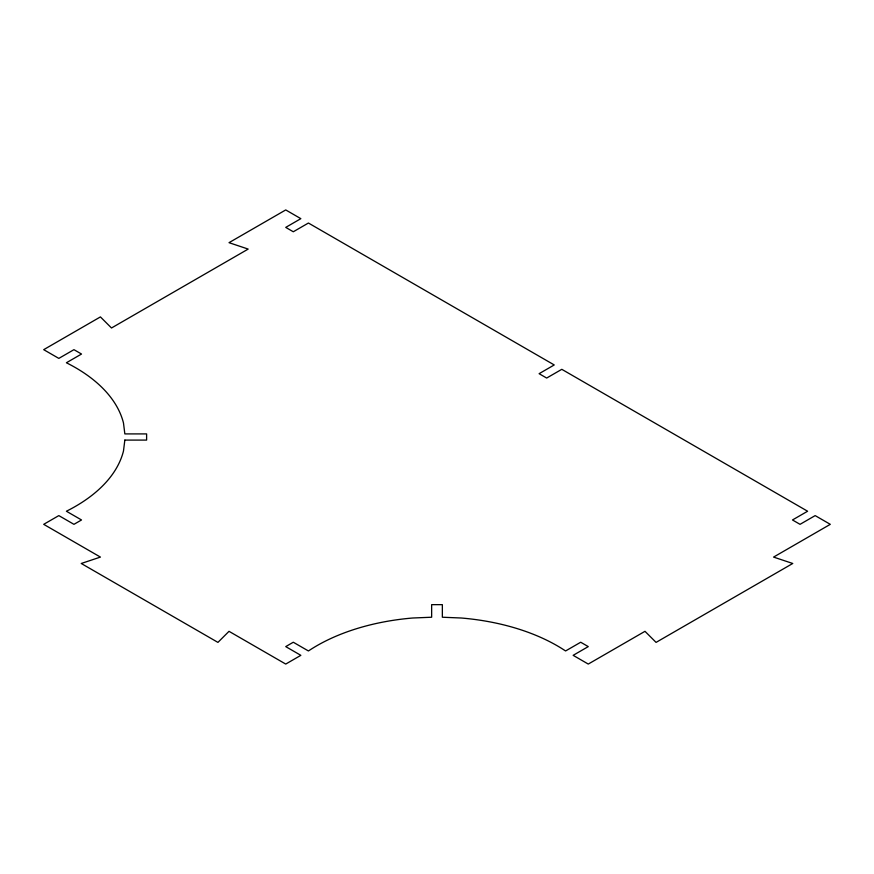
<?xml version="1.0" encoding="UTF-8"?>
<svg xmlns="http://www.w3.org/2000/svg" width="874" height="874" viewBox="0 0 874 874"><rect width="100%" height="100%" fill="white"/><g stroke="black" fill="none" stroke-linecap="round" stroke-linejoin="round"><path stroke-width="1.31" d="M124.84 440.092L123.485 450.984A169.927 98.106 0 0 1 66.391 511.235L81.522 519.964L73.951 524.334L58.831 515.605L43.7 524.334L100.423 557.088L81.249 563.479L217.932 642.39L229.01 631.323L285.732 664.065L300.853 655.336L285.732 646.607L293.293 642.237L308.424 650.966A169.927 98.106 0 0 1 412.779 618.005L431.647 617.23L431.647 604.655L442.353 604.655L442.353 617.23L461.221 618.005A169.927 98.106 0 0 1 565.576 650.966L580.707 642.237L588.268 646.607L573.147 655.336L588.268 664.065L644.99 631.323L656.068 642.39L792.751 563.479L773.577 557.088L830.3 524.334L815.169 515.605L800.049 524.334L792.478 519.964L807.609 511.235L561.796 369.32L546.665 378.049L539.105 373.679L554.236 364.95L308.424 223.034L293.293 231.763L285.732 227.393L300.853 218.664L285.732 209.935L229.01 242.677L248.183 249.079L111.501 327.99L100.423 316.912L43.7 349.666L58.831 358.395L73.951 349.666L81.522 354.036L66.391 362.765A169.927 98.106 0 0 1 123.485 423.016L124.84 433.908L146.613 433.908L146.613 440.092L124.84 440.092"/></g></svg>
